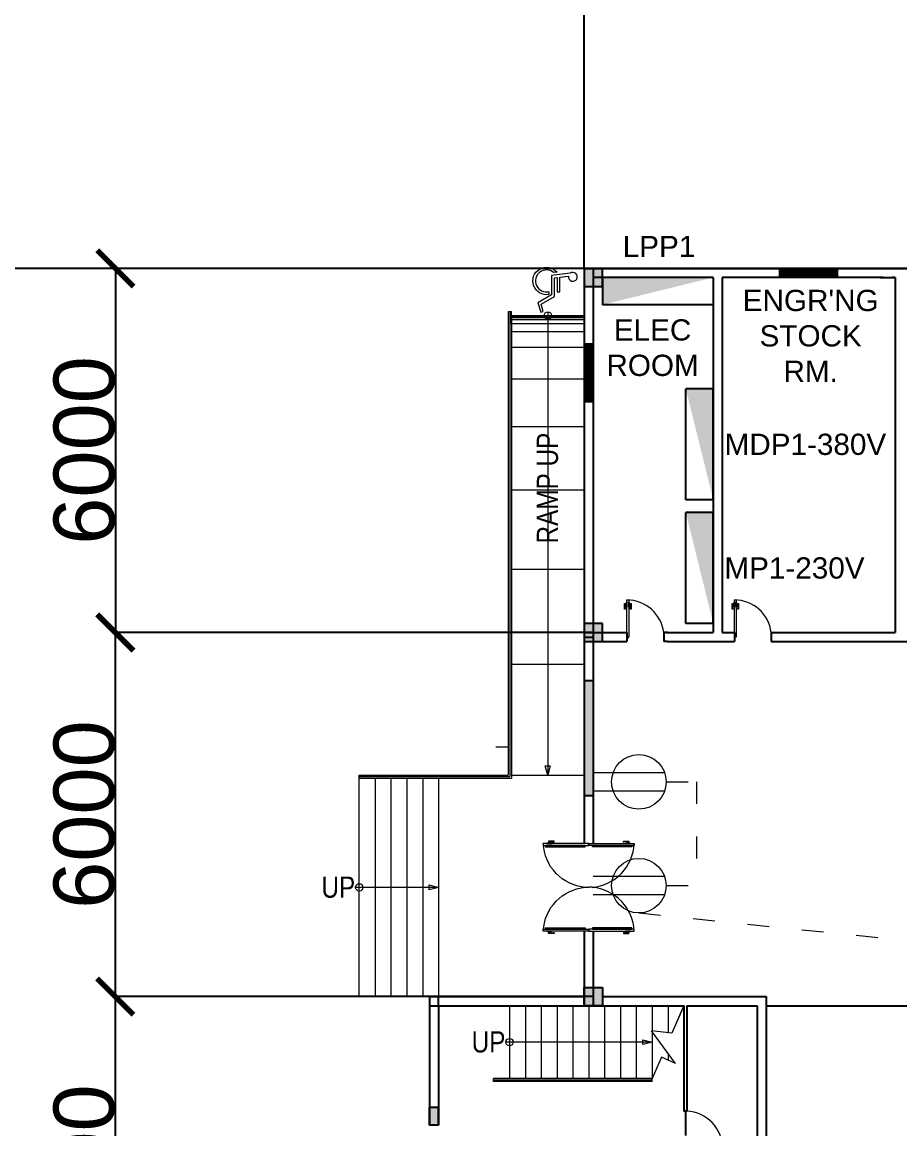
# Model space of a CAD drawing. Header units: millimetres. Extents: x 3339 to 2017737, y 4955 to 2748989.
# Drawn here: x 1126965 to 1141424, y 1294329 to 1312567 of the extents above; entities that cross this region are included whole.
import ezdxf

# ---------------------------------------------------------------- set-up
doc = ezdxf.new("R2010")
doc.units = ezdxf.units.MM
doc.header["$LTSCALE"] = 30
doc.linetypes.add('ACAD_ISO03W100', pattern=[30, 12, -18])
for name, color, linetype, lineweight in [('A-DETL-GENF', 92, 'Continuous', 13), ('A-DOOR', 31, 'Continuous', 13), ('outlet', 3, 'Continuous', 13), ('power lines', 3, 'ACAD_ISO03W100', 13), ('STAIR', 1, 'Continuous', 5), ('T-WAL', 4, 'Continuous', 5)]:
    doc.layers.add(name, color=color, linetype=linetype, lineweight=lineweight)
for name, color, linetype in [('DIM LINES', 7, 'Continuous'), ('TEXT', 7, 'Continuous'), ('window', 92, 'Continuous')]:
    doc.layers.add(name, color=color, linetype=linetype)
doc.styles.add('Arial Narrow', font='ARIALN.TTF', dxfattribs={"height": 200})
doc.styles.get("Standard").update_dxf_attribs({"font": 'arial.ttf'})
doc.dimstyles.new('GREEN', dxfattribs={"dimtxt": 1000, "dimasz": 600, "dimexe": 0.18, "dimexo": 0.0625, "dimgap": 0.09, "dimtad": 2, "dimdec": 0, "dimzin": 0, "dimdsep": 46, "dimtxsty": 'Standard', "dimblk": 'ARCHTICK', "dimcen": 0.09, "dimclrd": 3, "dimclre": 3, "dimclrt": 2, "dimadec": 0, "dimazin": 0, "dimtfac": 1, "dimtdec": 0, "dimtofl": 0, "dimtmove": 0, "dimatfit": 3, "dimfxl": 1, "dimtolj": 1, "dimtzin": 0, "dimarcsym": 0})

# ---------------------------------------------------------------- blocks, each defined once
blk = doc.blocks.new('_ArchTick')
at = {"color": 0, "linetype": 'ByBlock', "const_width": 0.15}
blk.add_lwpolyline([(-0.5, -0.5), (0.5, 0.5)], dxfattribs=at)
blk = doc.blocks.new('*D547')
at = {"layer": 'Defpoints', "color": 0, "transparency": 16777216}
for p in [(1119514, 1308509), (1136224, 1308509), (1136224, 1238709)]:
    blk.add_point(p, dxfattribs=at)
at = {"layer": 'DIM LINES', "color": 3, "linetype": 'ByBlock', "lineweight": -2, "transparency": 16777216}
for p, q in [((1136224, 1308509), (1119514, 1308509)), ((1119514, 1238709), (1119514, 1308509)), ((1136224, 1238709), (1119514, 1238709))]:
    blk.add_line(p, q, dxfattribs=at)
at = {"layer": 'DIM LINES', "color": 3, "lineweight": -2, "transparency": 16777216, "xscale": 600, "yscale": 600, "zscale": 600}
for p, rotation in [((1119514, 1308509), 90), ((1119514, 1238709), 270)]:
    blk.add_blockref('_ArchTick', p, dxfattribs=dict(at, rotation=rotation))
at = {"layer": 'DIM LINES', "color": 2, "transparency": 16777216, "insert": (1119004, 1273609), "char_height": 1000, "attachment_point": 5, "rotation": 90}
blk.add_mtext('\\A1;69800', dxfattribs=at)
blk = doc.blocks.new('*D840')
at = {"layer": 'Defpoints', "color": 0, "transparency": 16777216}
for p in [(1226224, 1324539), (1136224, 1308509), (1226224, 1301709)]:
    blk.add_point(p, dxfattribs=at)
at = {"layer": 'DIM LINES', "color": 3, "linetype": 'ByBlock', "lineweight": -2, "transparency": 16777216}
for p, q in [((1136224, 1308509), (1136224, 1324539)), ((1136224, 1324539), (1226224, 1324539)), ((1226224, 1301709), (1226224, 1324539))]:
    blk.add_line(p, q, dxfattribs=at)
at = {"layer": 'DIM LINES', "color": 3, "lineweight": -2, "transparency": 16777216, "xscale": 600, "yscale": 600, "zscale": 600, "rotation": 180}
blk.add_blockref('_ArchTick', (1136224, 1324539), dxfattribs=at)
at = {"layer": 'DIM LINES', "color": 3, "lineweight": -2, "transparency": 16777216, "xscale": 600, "yscale": 600, "zscale": 600}
blk.add_blockref('_ArchTick', (1226224, 1324539), dxfattribs=at)
at = {"layer": 'DIM LINES', "color": 2, "transparency": 16777216, "insert": (1181224, 1325050), "char_height": 1000, "attachment_point": 5}
blk.add_mtext('\\A1;90000', dxfattribs=at)
blk = doc.blocks.new('*D841')
at = {"layer": 'Defpoints', "color": 0, "transparency": 16777216}
for p in [(1180224, 1319497), (1136224, 1308509), (1180224, 1289653)]:
    blk.add_point(p, dxfattribs=at)
at = {"layer": 'DIM LINES', "color": 3, "linetype": 'ByBlock', "lineweight": -2, "transparency": 16777216}
for p, q in [((1136224, 1308509), (1136224, 1319497)), ((1136224, 1319497), (1180224, 1319497)), ((1180224, 1289654), (1180224, 1319497))]:
    blk.add_line(p, q, dxfattribs=at)
at = {"layer": 'DIM LINES', "color": 3, "lineweight": -2, "transparency": 16777216, "xscale": 600, "yscale": 600, "zscale": 600, "rotation": 180}
blk.add_blockref('_ArchTick', (1136224, 1319497), dxfattribs=at)
at = {"layer": 'DIM LINES', "color": 3, "lineweight": -2, "transparency": 16777216, "xscale": 600, "yscale": 600, "zscale": 600}
blk.add_blockref('_ArchTick', (1180224, 1319497), dxfattribs=at)
at = {"layer": 'DIM LINES', "color": 2, "transparency": 16777216, "insert": (1158224, 1320008), "char_height": 1000, "attachment_point": 5}
blk.add_mtext('\\A1;44000', dxfattribs=at)
blk = doc.blocks.new('*D550')
at = {"layer": 'Defpoints', "color": 0, "transparency": 16777216}
for p in [(1142224, 1316216), (1136224, 1308509), (1142224, 1308509)]:
    blk.add_point(p, dxfattribs=at)
at = {"layer": 'DIM LINES', "color": 3, "linetype": 'ByBlock', "lineweight": -2, "transparency": 16777216}
for p, q in [((1136224, 1308509), (1136224, 1316216)), ((1136224, 1316216), (1142224, 1316216)), ((1142224, 1308509), (1142224, 1316216))]:
    blk.add_line(p, q, dxfattribs=at)
at = {"layer": 'DIM LINES', "color": 3, "lineweight": -2, "transparency": 16777216, "xscale": 600, "yscale": 600, "zscale": 600, "rotation": 180}
blk.add_blockref('_ArchTick', (1136224, 1316216), dxfattribs=at)
at = {"layer": 'DIM LINES', "color": 3, "lineweight": -2, "transparency": 16777216, "xscale": 600, "yscale": 600, "zscale": 600}
blk.add_blockref('_ArchTick', (1142224, 1316216), dxfattribs=at)
at = {"layer": 'DIM LINES', "color": 2, "transparency": 16777216, "insert": (1139224, 1316727), "char_height": 1000, "attachment_point": 5}
blk.add_mtext('\\A1;6000', dxfattribs=at)
blk = doc.blocks.new('*D847')
at = {"layer": 'Defpoints', "color": 0, "transparency": 16777216}
for p in [(1124212, 1308509), (1136224, 1308509), (1136224, 1284709)]:
    blk.add_point(p, dxfattribs=at)
at = {"layer": 'DIM LINES', "color": 3, "linetype": 'ByBlock', "lineweight": -2, "transparency": 16777216}
for p, q in [((1136224, 1308509), (1124212, 1308509)), ((1124212, 1284709), (1124212, 1308509)), ((1136224, 1284709), (1124212, 1284709))]:
    blk.add_line(p, q, dxfattribs=at)
at = {"layer": 'DIM LINES', "color": 3, "lineweight": -2, "transparency": 16777216, "xscale": 600, "yscale": 600, "zscale": 600}
for p, rotation in [((1124212, 1308509), 90), ((1124212, 1284709), 270)]:
    blk.add_blockref('_ArchTick', p, dxfattribs=dict(at, rotation=rotation))
at = {"layer": 'DIM LINES', "color": 2, "transparency": 16777216, "insert": (1123701, 1296609), "char_height": 1000, "attachment_point": 5, "rotation": 90}
blk.add_mtext('\\A1;23800', dxfattribs=at)
blk = doc.blocks.new('*D587')
at = {"layer": 'Defpoints', "color": 0, "transparency": 16777216}
for p in [(1136224, 1308509), (1128501, 1302509), (1136224, 1302509)]:
    blk.add_point(p, dxfattribs=at)
at = {"layer": 'DIM LINES', "color": 3, "linetype": 'ByBlock', "lineweight": -2, "transparency": 16777216}
for p, q in [((1136224, 1308509), (1128500, 1308509)), ((1128501, 1308509), (1128501, 1302509)), ((1136224, 1302509), (1128500, 1302509))]:
    blk.add_line(p, q, dxfattribs=at)
at = {"layer": 'DIM LINES', "color": 3, "lineweight": -2, "transparency": 16777216, "xscale": 600, "yscale": 600, "zscale": 600}
for p, rotation in [((1128501, 1308509), 90), ((1128501, 1302509), 270)]:
    blk.add_blockref('_ArchTick', p, dxfattribs=dict(at, rotation=rotation))
at = {"layer": 'DIM LINES', "color": 2, "transparency": 16777216, "insert": (1127990, 1305509), "char_height": 1000, "attachment_point": 5, "rotation": 90}
blk.add_mtext('\\A1;6000', dxfattribs=at)
blk = doc.blocks.new('*D588')
at = {"layer": 'Defpoints', "color": 0, "transparency": 16777216}
for p in [(1136374, 1302509), (1128500, 1296509), (1136374, 1296509)]:
    blk.add_point(p, dxfattribs=at)
at = {"layer": 'DIM LINES', "color": 3, "linetype": 'ByBlock', "lineweight": -2, "transparency": 16777216}
for p, q in [((1136374, 1302509), (1128500, 1302509)), ((1128500, 1302509), (1128500, 1296509)), ((1136374, 1296509), (1128500, 1296509))]:
    blk.add_line(p, q, dxfattribs=at)
at = {"layer": 'DIM LINES', "color": 3, "lineweight": -2, "transparency": 16777216, "xscale": 600, "yscale": 600, "zscale": 600}
for p, rotation in [((1128500, 1302509), 90), ((1128500, 1296509), 270)]:
    blk.add_blockref('_ArchTick', p, dxfattribs=dict(at, rotation=rotation))
at = {"layer": 'DIM LINES', "color": 2, "transparency": 16777216, "insert": (1127989, 1299509), "char_height": 1000, "attachment_point": 5, "rotation": 90}
blk.add_mtext('\\A1;6000', dxfattribs=at)
blk = doc.blocks.new('*D589')
at = {"layer": 'Defpoints', "color": 0, "transparency": 16777216}
for p in [(1136374, 1296509), (1128500, 1290509), (1136374, 1290509)]:
    blk.add_point(p, dxfattribs=at)
at = {"layer": 'DIM LINES', "color": 3, "linetype": 'ByBlock', "lineweight": -2, "transparency": 16777216}
for p, q in [((1136374, 1296509), (1128500, 1296509)), ((1128500, 1296509), (1128500, 1290509)), ((1136374, 1290509), (1128500, 1290509))]:
    blk.add_line(p, q, dxfattribs=at)
at = {"layer": 'DIM LINES', "color": 3, "lineweight": -2, "transparency": 16777216, "xscale": 600, "yscale": 600, "zscale": 600}
for p, rotation in [((1128500, 1296509), 90), ((1128500, 1290509), 270)]:
    blk.add_blockref('_ArchTick', p, dxfattribs=dict(at, rotation=rotation))
at = {"layer": 'DIM LINES', "color": 2, "transparency": 16777216, "insert": (1127989, 1293509), "char_height": 1000, "attachment_point": 5, "rotation": 90}
blk.add_mtext('\\A1;6000', dxfattribs=at)
blk = doc.blocks.new('poste w line 2')
h = blk.add_hatch(color=2)
h.dxf.hatch_style = 1
h.paths.add_polyline_path([(1353, 47318), (1053, 47318), (1053, 47018), (1353, 47018)])
at = {"color": 0}
for p, q in [((1053, 47168), (1053, 47318)), ((1053, 47318), (1353, 47318)), ((1353, 47318), (1353, 47018)), ((1053, 47018), (1053, 47168)), ((1353, 47018), (1053, 47018))]:
    blk.add_line(p, q, dxfattribs=at)
blk = doc.blocks.new('slash')
at = {"layer": 'STAIR'}
for p, q in [((2543, 11669), (2695, 12018)), ((2309, 11772), (2708, 11231)), ((2173, 10818), (2370, 11270))]:
    blk.add_line(p, q, dxfattribs=at)
for points in [[(2309, 11772), (2543, 11669)], [(2370, 11270), (2708, 11231)]]:
    blk.add_lwpolyline(points, dxfattribs=at)
blk = doc.blocks.new('double door no base 0.5')
at = {"color": 0}
for p, q in [((62065, 59903), (62095, 59903)), ((63478, 59903), (63508, 59903))]:
    blk.add_line(p, q, dxfattribs=at)
at = {"layer": 'A-DETL-GENF'}
for p, q in [((62095, 59843), (62095, 59193)), ((62118, 59843), (62095, 59843)), ((62118, 59193), (62118, 59843)), ((63456, 59193), (63456, 59843)), ((63456, 59843), (63478, 59843)), ((63478, 59843), (63478, 59193)), ((62036, 59324), (62027, 59332)), ((62027, 59332), (62027, 59271)), ((62042, 59332), (62027, 59332)), ((62036, 59271), (62036, 59324)), ((62036, 59324), (62042, 59324)), ((62042, 59324), (62042, 59332)), ((62065, 59299), (62061, 59294)), ((62061, 59294), (62061, 59218)), ((62065, 59214), (62065, 59299)), ((63508, 59214), (63508, 59299)), ((63508, 59299), (63513, 59294)), ((63513, 59294), (63513, 59218)), ((63532, 59324), (63532, 59332)), ((63532, 59332), (63546, 59332)), ((63538, 59324), (63532, 59324)), ((63538, 59324), (63546, 59332)), ((63538, 59271), (63538, 59324)), ((63546, 59332), (63546, 59271)), ((62027, 59271), (62036, 59271)), ((62037, 59271), (62027, 59271)), ((62027, 59271), (62027, 59242)), ((62027, 59242), (62037, 59242)), ((62037, 59242), (62037, 59271)), ((62037, 59268), (62037, 59244)), ((62061, 59268), (62037, 59268)), ((62037, 59244), (62061, 59244)), ((62061, 59244), (62061, 59268)), ((62061, 59218), (62065, 59214)), ((62095, 59193), (62118, 59193)), ((63478, 59193), (63456, 59193)), ((63513, 59218), (63508, 59214)), ((63513, 59244), (63513, 59268)), ((63513, 59268), (63537, 59268)), ((63537, 59244), (63513, 59244)), ((63537, 59271), (63546, 59271)), ((63537, 59242), (63537, 59271)), ((63537, 59268), (63537, 59244)), ((63546, 59242), (63537, 59242)), ((63546, 59271), (63538, 59271)), ((63546, 59271), (63546, 59242))]:
    blk.add_line(p, q, dxfattribs=at)
at = {"layer": 'A-DOOR', "lineweight": 18}
for p, q in [((62065, 59903), (62065, 59153)), ((62065, 59903), (62095, 59903)), ((62095, 59153), (62095, 59903)), ((63478, 59153), (63478, 59903)), ((63508, 59903), (63478, 59903)), ((63508, 59903), (63508, 59153)), ((62065, 59153), (62095, 59153)), ((63508, 59153), (63478, 59153))]:
    blk.add_line(p, q, dxfattribs=at)
at = {"layer": 'A-DOOR'}
blk.add_line((62787, 59847), (62787, 59903), dxfattribs=at)
for centre, start, end in [((62030, 59913), 272.6963, 355.0387), ((63544, 59913), 184.9613, 267.3037)]:
    blk.add_arc(centre, 760, start, end, dxfattribs=at)

msp = doc.modelspace()

# ---------------------------------------------------------------- hatches: boundary and pattern name
h = msp.add_hatch(color=2)
h.dxf.hatch_style = 1
h.paths.add_polyline_path([(1136524.279, 1308509.357), (1136224.279, 1308509.357), (1136224.279, 1308209.357), (1136524.279, 1308209.357)])
at = {"true_color": 0xf8d731}
h = msp.add_hatch(color=40, dxfattribs=at)
h.dxf.hatch_style = 1
h.paths.add_polyline_path([(1136524.279, 1308359.357), (1136524.279, 1307909.357), (1138349.279, 1308359.357)])
h = msp.add_hatch(color=40, dxfattribs=at)
h.dxf.hatch_style = 1
h.paths.add_polyline_path([(1138349.279, 1306521.938), (1137899.279, 1306521.938), (1138349.279, 1304696.938)])
h = msp.add_hatch(color=40, dxfattribs=at)
h.dxf.hatch_style = 1
h.paths.add_polyline_path([(1138349.279, 1304484.357), (1137899.279, 1304484.357), (1138349.279, 1302659.357)])
h = msp.add_hatch(color=2)
h.dxf.hatch_style = 1
h.paths.add_polyline_path([(1136524.279, 1302659.357), (1136224.279, 1302659.357), (1136224.279, 1302359.357), (1136524.279, 1302359.357)])
at = {"layer": 'window'}
h = msp.add_hatch(dxfattribs=at)
h.set_pattern_fill('ANSI31', color=256)
h.set_pattern_definition([(45, (1135370.78853, 1237541.24652), (-0.08838834765, 0.08838834765), [])])
h.paths.add_polyline_path([(1140399.279, 1308509.357), (1139449.279, 1308509.357), (1139449.279, 1308359.357), (1140399.279, 1308359.357)])
h = msp.add_hatch(dxfattribs=at)
h.set_pattern_fill('ANSI31', color=256, angle=90)
h.set_pattern_definition([(135, (1207192.39023, 1302230.86665), (-0.08838834765, -0.08838834765), [])])
h.paths.add_polyline_path([(1136224.279, 1307259.357), (1136224.279, 1306309.357), (1136374.279, 1306309.357), (1136374.279, 1307259.357)])
h = msp.add_hatch(color=256, dxfattribs=at)
h.dxf.hatch_style = 1
h.paths.add_polyline_path([(1136372.659, 1301720.107), (1136224.279, 1301720.107), (1136224.279, 1299820.107), (1136372.659, 1299820.107)])
h = msp.add_hatch(color=256, dxfattribs=at)
h.dxf.hatch_style = 1
h.paths.add_polyline_path([(1133824.279, 1247889.357), (1133674.279, 1247889.357), (1133674.279, 1247589.357), (1133824.279, 1247589.357)])
h.paths.add_polyline_path([(1133824.279, 1294689.357), (1133674.279, 1294689.357), (1133674.279, 1294389.357), (1133824.279, 1294389.357)])

# ---------------------------------------------------------------- linework, layer by layer
for p, q in [((1148224.279, 1308509.357), (1136224.279, 1308509.357)), ((1136224.279, 1308509.357), (1136224.279, 1299030.857)), ((1136374.279, 1308509.357), (1136374.279, 1299030.857)), ((1138149.279, 1308359.357), (1136374.279, 1308359.357)), ((1138349.279, 1308359.357), (1136524.279, 1308359.357)), ((1136524.279, 1308359.357), (1136524.279, 1307909.357)), ((1138349.279, 1308359.357), (1138299.279, 1308359.357)), ((1138349.279, 1308359.357), (1138349.279, 1307909.357)), ((1141099.279, 1308359.357), (1138499.279, 1308359.357)), ((1141149.279, 1308359.357), (1141099.279, 1308359.357)), ((1141099.279, 1308359.357), (1141349.279, 1308359.357)), ((1141349.279, 1308359.357), (1141299.279, 1308359.357)), ((1141349.279, 1308359.357), (1141349.279, 1302509.357)), ((1138349.279, 1307909.357), (1136524.279, 1307909.357)), ((1137899.279, 1304696.938), (1137899.279, 1306521.938)), ((1138349.279, 1306521.938), (1137899.279, 1306521.938)), ((1138349.279, 1304696.938), (1138349.279, 1306521.938)), ((1138349.279, 1304696.938), (1137899.279, 1304696.938)), ((1137899.279, 1302659.357), (1137899.279, 1304484.357)), ((1138349.279, 1304484.357), (1137899.279, 1304484.357)), ((1138349.279, 1302659.357), (1138349.279, 1304484.357)), ((1138349.279, 1302659.357), (1137899.279, 1302659.357)), ((1137595.529, 1302509.357), (1137533.905, 1302509.357)), ((1137533.905, 1302509.357), (1137533.905, 1302359.357)), ((1139305.155, 1302509.357), (1139305.155, 1302359.357)), ((1137595.529, 1302359.357), (1137533.905, 1302359.357)), ((1136224.279, 1297587.857), (1136224.279, 1296359.357)), ((1136374.279, 1297587.857), (1136374.279, 1296359.357)), ((1133824.279, 1296509.357), (1133674.279, 1296509.357)), ((1133674.279, 1296509.357), (1133674.279, 1296359.357)), ((1133824.279, 1296359.357), (1133824.279, 1296509.357)), ((1133674.279, 1296359.357), (1133824.279, 1296359.357)), ((1134732.613, 1296359.357), (1137865.946, 1296359.357)), ((1139224.279, 1296359.357), (1148224.279, 1296359.357))]:
    msp.add_line(p, q)
at = {"color": 0}
for p, q in [((1136224.279, 1308509.357), (1148474.279, 1308509.357)), ((1136224.279, 1308509.357), (1136224.279, 1302509.357)), ((1136224.279, 1308509.357), (1136224.279, 1299030.857)), ((1136224.279, 1308509.357), (1136224.279, 1308209.357)), ((1136224.279, 1308509.357), (1141024.279, 1308509.357)), ((1136224.279, 1308509.357), (1146224.279, 1308509.357)), ((1136224.279, 1308509.357), (1138224.279, 1308509.357)), ((1136224.279, 1308509.357), (1142224.279, 1308509.357)), ((1136224.279, 1308509.357), (1136224.279, 1299030.857)), ((1136224.279, 1308509.357), (1139224.279, 1308509.357)), ((1138349.279, 1308359.357), (1138349.279, 1302509.357)), ((1138499.279, 1308359.357), (1138499.279, 1302509.357)), ((1136224.279, 1308209.357), (1136374.279, 1308209.357)), ((1136224.279, 1302509.357), (1136928.029, 1302509.357)), ((1136224.279, 1302509.357), (1136224.279, 1299030.857)), ((1136224.279, 1302434.357), (1136374.279, 1302434.357)), ((1136374.279, 1302509.357), (1136374.279, 1302359.357)), ((1136928.029, 1302509.357), (1136928.029, 1302359.357)), ((1136928.029, 1302509.357), (1136928.029, 1302359.357)), ((1136928.029, 1302509.357), (1136928.029, 1302359.357)), ((1136928.029, 1302434.357), (1136958.029, 1302434.357)), ((1137567.029, 1302509.357), (1138349.279, 1302509.357)), ((1138299.279, 1302509.357), (1138349.279, 1302509.357)), ((1138499.279, 1302509.357), (1138699.279, 1302509.357)), ((1138699.279, 1302509.357), (1138699.279, 1302359.357)), ((1139305.155, 1302509.357), (1141349.279, 1302509.357)), ((1141099.279, 1302509.357), (1141149.279, 1302509.357)), ((1141299.279, 1302509.357), (1141349.279, 1302509.357)), ((1136224.279, 1302359.357), (1136928.029, 1302359.357)), ((1137595.529, 1302359.357), (1138699.279, 1302359.357)), ((1139305.155, 1302359.357), (1144556.779, 1302359.357)), ((1136224.279, 1297587.857), (1136224.279, 1296359.357)), ((1136224.279, 1297587.857), (1136224.279, 1296509.357)), ((1136224.279, 1297587.857), (1136224.279, 1296509.357)), ((1133674.279, 1296509.357), (1136224.279, 1296509.357)), ((1133674.279, 1296509.357), (1133674.279, 1294389.357)), ((1136224.279, 1296359.357), (1136224.279, 1296509.357)), ((1136224.279, 1296509.357), (1136224.279, 1296359.357)), ((1136224.279, 1296509.357), (1136224.279, 1296359.357)), ((1136524.279, 1296509.357), (1139224.279, 1296509.357)), ((1139224.279, 1296509.357), (1139224.279, 1293909.357)), ((1133824.279, 1296359.357), (1136224.279, 1296359.357)), ((1133824.279, 1296359.357), (1133824.279, 1294389.357)), ((1136224.279, 1296359.357), (1137865.946, 1296359.357)), ((1136524.279, 1296359.357), (1137865.946, 1296359.357)), ((1137865.946, 1296359.357), (1137865.946, 1294619.345)), ((1137915.946, 1296359.357), (1139074.279, 1296359.357)), ((1137915.946, 1296359.357), (1139074.279, 1296359.357)), ((1137915.946, 1296359.357), (1137915.946, 1294619.345)), ((1139074.279, 1296359.357), (1139074.279, 1293909.357)), ((1139224.279, 1296359.357), (1139224.279, 1293759.357)), ((1137915.946, 1294619.345), (1137865.946, 1294619.345)), ((1137890.946, 1294619.345), (1137890.946, 1294219.345))]:
    msp.add_line(p, q, dxfattribs=at)
for points in [[(1136524.279, 1308509.357), (1136224.279, 1308509.357), (1136224.279, 1308209.357), (1136524.279, 1308209.357), (1136524.279, 1308509.357)], [(1136524.279, 1302659.357), (1136224.279, 1302659.357), (1136224.279, 1302359.357), (1136524.279, 1302359.357), (1136524.279, 1302659.357)]]:
    msp.add_lwpolyline(points, close=True)
at = {"layer": 'A-DETL-GENF'}
for p, q in [((1136889.929, 1302955.57), (1136889.929, 1302984.145)), ((1136889.929, 1302984.145), (1136899.454, 1302984.145)), ((1136889.929, 1302893.765), (1136889.929, 1302955.57)), ((1136889.929, 1302955.57), (1136898.515, 1302955.57)), ((1136899.454, 1302955.57), (1136889.929, 1302955.57)), ((1136898.515, 1302955.57), (1136898.515, 1302902.655)), ((1136899.454, 1302984.145), (1136899.454, 1302955.57)), ((1136899.454, 1302957.951), (1136899.454, 1302981.764)), ((1136899.454, 1302981.764), (1136923.267, 1302981.764)), ((1136923.267, 1302957.951), (1136899.454, 1302957.951)), ((1136923.267, 1303007.957), (1136928.029, 1303012.72)), ((1136923.267, 1302931.757), (1136923.267, 1303007.957)), ((1136923.267, 1302981.764), (1136923.267, 1302957.951)), ((1136928.029, 1302926.995), (1136923.267, 1302931.757)), ((1136928.029, 1303012.72), (1136928.029, 1302926.995)), ((1136958.029, 1303012.72), (1136962.792, 1303007.957)), ((1136958.029, 1302926.995), (1136958.029, 1303012.72)), ((1136962.792, 1302931.757), (1136958.029, 1302926.995)), ((1136962.792, 1303007.957), (1136962.792, 1302931.757)), ((1136962.792, 1302957.951), (1136962.792, 1302981.764)), ((1136962.792, 1302981.764), (1136986.604, 1302981.764)), ((1136986.604, 1302957.951), (1136962.792, 1302957.951)), ((1136986.604, 1302955.57), (1136986.604, 1302984.145)), ((1136986.604, 1302984.145), (1136996.129, 1302984.145)), ((1136986.604, 1302981.764), (1136986.604, 1302957.951)), ((1136996.129, 1302955.57), (1136986.604, 1302955.57)), ((1136987.544, 1302902.655), (1136987.544, 1302955.57)), ((1136987.544, 1302955.57), (1136996.129, 1302955.57)), ((1136996.129, 1302984.145), (1136996.129, 1302955.57)), ((1136996.129, 1302955.57), (1136996.129, 1302893.765)), ((1138661.179, 1302955.57), (1138661.179, 1302984.145)), ((1138661.179, 1302984.145), (1138670.704, 1302984.145)), ((1138661.179, 1302893.765), (1138661.179, 1302955.57)), ((1138661.179, 1302955.57), (1138669.765, 1302955.57)), ((1138670.704, 1302955.57), (1138661.179, 1302955.57)), ((1138669.765, 1302955.57), (1138669.765, 1302902.655)), ((1138670.704, 1302984.145), (1138670.704, 1302955.57)), ((1138670.704, 1302957.951), (1138670.704, 1302981.764)), ((1138670.704, 1302981.764), (1138694.517, 1302981.764)), ((1138694.517, 1302957.951), (1138670.704, 1302957.951)), ((1138694.517, 1303007.957), (1138699.279, 1303012.72)), ((1138694.517, 1302931.757), (1138694.517, 1303007.957)), ((1138694.517, 1302981.764), (1138694.517, 1302957.951)), ((1138699.279, 1302926.995), (1138694.517, 1302931.757)), ((1138699.279, 1303012.72), (1138699.279, 1302926.995)), ((1138729.279, 1303012.72), (1138734.042, 1303007.957)), ((1138729.279, 1302926.995), (1138729.279, 1303012.72)), ((1138734.042, 1302931.757), (1138729.279, 1302926.995)), ((1138734.042, 1303007.957), (1138734.042, 1302931.757)), ((1138734.042, 1302957.951), (1138734.042, 1302981.764)), ((1138734.042, 1302981.764), (1138757.854, 1302981.764)), ((1138757.854, 1302957.951), (1138734.042, 1302957.951)), ((1138757.854, 1302955.57), (1138757.854, 1302984.145)), ((1138757.854, 1302984.145), (1138767.379, 1302984.145)), ((1138757.854, 1302981.764), (1138757.854, 1302957.951)), ((1138767.379, 1302955.57), (1138757.854, 1302955.57)), ((1138758.794, 1302902.655), (1138758.794, 1302955.57)), ((1138758.794, 1302955.57), (1138767.379, 1302955.57)), ((1138767.379, 1302984.145), (1138767.379, 1302955.57)), ((1138767.379, 1302955.57), (1138767.379, 1302893.765)), ((1136898.515, 1302902.655), (1136889.929, 1302894.07)), ((1136904.3, 1302893.765), (1136889.929, 1302893.765)), ((1136898.515, 1302902.655), (1136904.3, 1302902.655)), ((1136904.3, 1302902.655), (1136904.3, 1302893.765)), ((1136981.759, 1302893.765), (1136981.759, 1302902.655)), ((1136981.759, 1302902.655), (1136987.544, 1302902.655)), ((1136996.129, 1302893.765), (1136981.759, 1302893.765)), ((1136987.544, 1302902.655), (1136996.129, 1302894.07)), ((1138669.765, 1302902.655), (1138661.179, 1302894.07)), ((1138675.55, 1302893.765), (1138661.179, 1302893.765)), ((1138669.765, 1302902.655), (1138675.55, 1302902.655)), ((1138675.55, 1302902.655), (1138675.55, 1302893.765)), ((1138753.009, 1302893.765), (1138753.009, 1302902.655)), ((1138753.009, 1302902.655), (1138758.794, 1302902.655)), ((1138767.379, 1302893.765), (1138753.009, 1302893.765)), ((1138758.794, 1302902.655), (1138767.379, 1302894.07))]:
    msp.add_line(p, q, dxfattribs=at)
at = {"layer": 'A-DOOR', "lineweight": 18}
for p, q in [((1136928.029, 1302434.357), (1136928.029, 1303044.857)), ((1136928.029, 1303044.857), (1136958.029, 1303044.857)), ((1136958.029, 1303044.857), (1136958.029, 1302434.357)), ((1138699.279, 1302434.357), (1138699.279, 1303044.857)), ((1138699.279, 1303044.857), (1138729.279, 1303044.857)), ((1138729.279, 1303044.857), (1138729.279, 1302434.357)), ((1136928.029, 1302434.357), (1136928.029, 1302509.357)), ((1136958.029, 1302434.357), (1136928.029, 1302434.357)), ((1138699.279, 1302434.357), (1138699.279, 1302509.357)), ((1138729.279, 1302434.357), (1138699.279, 1302434.357))]:
    msp.add_line(p, q, dxfattribs=at)
at = {"layer": 'A-DOOR'}
for centre, start, end in [((1136928.029, 1302434.357), 7.05662, 90), ((1138699.279, 1302434.357), 7.05662, 90), ((1137890.946, 1294009.357), 0, 87.6530792)]:
    msp.add_arc(centre, 610.5, start, end, dxfattribs=at)
at = {"layer": 'outlet', "linetype": 'ByBlock'}
for p, q in [((1137548.543, 1300196.75), (1136374.279, 1300196.75)), ((1137548.543, 1299896.75), (1136374.279, 1299896.75)), ((1137548.543, 1298487.227), (1136374.279, 1298487.227)), ((1137548.543, 1298187.227), (1136374.279, 1298187.227))]:
    msp.add_line(p, q, dxfattribs=at)
for centre in [(1137124.279, 1300046.75), (1137124.279, 1298337.227)]:
    msp.add_circle(centre, 450, dxfattribs=at)
at = {"layer": 'power lines'}
for p, q in [((1137574.279, 1300046.75), (1138074.279, 1300046.75)), ((1138074.279, 1300046.75), (1138074.279, 1298337.227)), ((1137574.279, 1298337.227), (1138074.279, 1298337.227)), ((1137124.279, 1297887.227), (1141774.279, 1297409.357))]:
    msp.add_line(p, q, dxfattribs=at)
at = {"layer": 'STAIR'}
for p, q in [((1135024.279, 1307698.941), (1135024.279, 1307796.857)), ((1135024.279, 1307601.024), (1135024.279, 1307731.58)), ((1135024.279, 1307666.302), (1135024.279, 1307731.58)), ((1135024.279, 1307715.26), (1136224.279, 1307715.26)), ((1135024.279, 1307698.941), (1136224.279, 1307698.941)), ((1135024.279, 1307666.302), (1136224.279, 1307666.302)), ((1135024.279, 1307601.024), (1136224.279, 1307601.024)), ((1134974.279, 1300620.978), (1134770.869, 1300620.978)), ((1132518.724, 1296509.357), (1132518.724, 1300159.357)), ((1132518.724, 1300159.357), (1134974.279, 1300159.357)), ((1132518.724, 1300134.357), (1134999.279, 1300134.357)), ((1132518.724, 1300109.357), (1135024.279, 1300109.357)), ((1137865.946, 1296359.357), (1137669.285, 1295907.455)), ((1137495.453, 1295508.012), (1137343.724, 1295159.357)), ((1134732.613, 1295109.357), (1134732.613, 1295159.357)), ((1137343.724, 1295109.357), (1137343.724, 1295159.357))]:
    msp.add_line(p, q, dxfattribs=at)
at = {"layer": 'STAIR', "color": 1}
for p, q in [((1135624.279, 1307791.959), (1135624.279, 1300159.357)), ((1135624.279, 1300159.357), (1135582.314, 1300312.755)), ((1135582.314, 1300312.755), (1135663.079, 1300312.755)), ((1135663.079, 1300312.755), (1135624.279, 1300159.357)), ((1133824.279, 1298309.357), (1132458.344, 1298309.357)), ((1133670.881, 1298267.393), (1133670.881, 1298348.157)), ((1133670.881, 1298348.157), (1133824.279, 1298309.357)), ((1133824.279, 1298309.357), (1133670.881, 1298267.393)), ((1137343.724, 1295759.357), (1134933.344, 1295759.357)), ((1137190.326, 1295717.393), (1137190.326, 1295798.157)), ((1137190.326, 1295798.157), (1137343.724, 1295759.357)), ((1137343.724, 1295759.357), (1137190.326, 1295717.393))]:
    msp.add_line(p, q, dxfattribs=at)
at = {"layer": 'STAIR', "color": 244, "linetype": 'ByBlock', "true_color": 0x991b1e}
for p, q in [((1133563.168, 1297709.357), (1133563.168, 1296509.357)), ((1137865.946, 1296359.357), (1134732.613, 1296359.357)), ((1134993.724, 1296359.357), (1134993.724, 1295159.357)), ((1135254.835, 1296359.357), (1135254.835, 1295159.357)), ((1135515.946, 1296359.357), (1135515.946, 1295159.357)), ((1135777.057, 1296359.357), (1135777.057, 1295159.357)), ((1136038.168, 1296359.357), (1136038.168, 1295159.357)), ((1136299.279, 1296359.357), (1136299.279, 1295159.357)), ((1136560.39, 1296359.357), (1136560.39, 1295159.357)), ((1136821.502, 1296359.357), (1136821.502, 1295159.357)), ((1137082.613, 1296359.357), (1137082.613, 1295159.357)), ((1137343.724, 1296359.357), (1137343.724, 1295944.657)), ((1137604.835, 1296359.357), (1137604.835, 1295914.82)), ((1137343.724, 1295928.904), (1137343.724, 1295159.357)), ((1137604.835, 1295575.602), (1137604.835, 1295460.41)), ((1137343.724, 1295159.357), (1134732.613, 1295159.357)), ((1137343.724, 1295134.357), (1134732.613, 1295134.357)), ((1137343.724, 1295109.357), (1134732.613, 1295109.357))]:
    msp.add_line(p, q, dxfattribs=at)
at = {"layer": 'STAIR', "color": 0, "linetype": 'ByBlock'}
for points in [[(1135777.285, 1308447.452), (1135720.732, 1308440.607, 1.607748101), (1135642.781, 1308124.771), (1135642.781, 1308078.895, -1.729757262)], [(1135732.828, 1308351.367), (1135777.851, 1308356.817), (1135777.851, 1308123.588), (1135822.874, 1308123.588), (1135822.874, 1308362.267), (1135965.815, 1308379.569, 4.985504912), (1135993.855, 1308428.315), (1135687.804, 1308391.269), (1135687.804, 1308072.89), (1135459.377, 1307943.002), (1135507.074, 1307787.88), (1135550.109, 1307801.112), (1135513.026, 1307921.715), (1135732.828, 1308046.699)]]:
    msp.add_lwpolyline(points, format="xyb", close=True, dxfattribs=at)
at = {"layer": 'STAIR', "color": 1}
for centre in [(1135624.279, 1307731.58), (1132518.724, 1298309.357), (1134993.724, 1295759.357)]:
    msp.add_circle(centre, 60.379, dxfattribs=at)
at = {"layer": 'T-WAL', "color": 244, "linetype": 'ByBlock', "true_color": 0x991b1e}
for p, q in [((1134974.279, 1307796.857), (1134974.279, 1300159.357)), ((1134974.279, 1307796.857), (1135024.279, 1307796.857)), ((1134999.279, 1307796.857), (1134999.279, 1300134.357)), ((1135024.279, 1307731.58), (1135024.279, 1300109.357)), ((1135024.279, 1307731.58), (1136224.279, 1307731.58)), ((1135024.279, 1307470.469), (1136224.279, 1307470.469)), ((1135024.279, 1307209.357), (1136224.279, 1307209.357)), ((1135024.279, 1306687.135), (1136224.279, 1306687.135)), ((1135024.279, 1305903.802), (1136224.279, 1305903.802)), ((1135024.279, 1304859.357), (1136224.279, 1304859.357)), ((1135024.279, 1303553.802), (1136224.279, 1303553.802)), ((1135024.279, 1301987.135), (1136224.279, 1301987.135)), ((1132779.835, 1300109.357), (1132779.835, 1296509.357)), ((1133040.946, 1300109.357), (1133040.946, 1296509.357)), ((1133302.057, 1300109.357), (1133302.057, 1296509.357)), ((1133563.168, 1300109.357), (1133563.168, 1296509.357)), ((1133824.279, 1300109.357), (1133824.279, 1296509.357)), ((1135024.279, 1300159.357), (1136224.279, 1300159.357)), ((1133040.946, 1297709.357), (1133040.946, 1296509.357)), ((1133302.057, 1297709.357), (1133302.057, 1296509.357)), ((1133824.279, 1297759.357), (1133824.279, 1296509.357)), ((1133824.279, 1296509.357), (1132518.724, 1296509.357))]:
    msp.add_line(p, q, dxfattribs=at)
at = {"layer": 'window'}
for p, q in [((1139449.279, 1308359.357), (1139449.279, 1308509.357)), ((1140399.279, 1308359.357), (1140399.279, 1308509.357)), ((1136374.279, 1307259.357), (1136224.279, 1307259.357)), ((1136374.279, 1307259.357), (1136224.279, 1307259.357)), ((1136374.279, 1306309.357), (1136224.279, 1306309.357)), ((1136224.279, 1301720.107), (1136372.659, 1301720.107)), ((1136224.279, 1299820.107), (1136372.659, 1299820.107)), ((1133674.279, 1294389.357), (1133674.279, 1294689.357)), ((1133674.279, 1294689.357), (1133824.279, 1294689.357)), ((1133824.279, 1294389.357), (1133824.279, 1294689.357)), ((1133824.279, 1294389.357), (1133674.279, 1294389.357))]:
    msp.add_line(p, q, dxfattribs=at)

# ---------------------------------------------------------------- block references
at = {"color": 0, "xscale": -1, "rotation": 270.0004165749342}
msp.add_blockref('double door no base 0.5', (1076396.508, 1235522.151), dxfattribs=at)
at = {"color": 0, "rotation": 89.99958342506585}
msp.add_blockref('double door no base 0.5', (1196202.05, 1235522.151), dxfattribs=at)
at = {"color": 0}
msp.add_blockref('poste w line 2', (1135170.789, 1249341.247), dxfattribs=at)
at = {"layer": 'STAIR', "color": 0, "rotation": 179.9999999999972}
msp.add_blockref('slash', (1140038.881, 1307177.468), dxfattribs=at)

# ---------------------------------------------------------------- texts
at = {"layer": 'STAIR', "color": 1, "insert": (1135443.304, 1303975.658), "char_height": 350, "attachment_point": 1, "rotation": 90, "style": 'Arial Narrow'}
msp.add_mtext_dynamic_manual_height_columns('RAMP UP', width=2734.67667, gutter_width=1011.132, heights=[253.4], dxfattribs=at)
at = {"layer": 'STAIR', "color": 1, "char_height": 350, "attachment_point": 1, "style": 'Arial Narrow'}
for insert in [(1131894.867, 1298487.819), (1134369.867, 1295937.819)]:
    msp.add_mtext_dynamic_manual_height_columns('UP', width=800.09192, gutter_width=1, heights=[136.329], dxfattribs=dict(at, insert=insert))
at = {"layer": 'TEXT', "color": 40, "true_color": 0xf8d731, "char_height": 350, "attachment_point": 1}
for s, width, insert in [('\\pxqc;LPP1', 837.91337, (1137037.85, 1309045.194)), ('\\pxqc;MDP1-380V', 2594.30328, (1138571.055, 1305785.154)), ('\\pxqc;MP1-230V', 2234.38746, (1138571.055, 1303747.574))]:
    msp.add_mtext_dynamic_manual_height_columns(s, width=width, gutter_width=0, heights=[0], dxfattribs=dict(at, insert=insert))
at = {"layer": 'TEXT', "char_height": 350, "attachment_point": 1}
for s, width, heights, insert in [("\\pxqc;ENGR'NG\\PSTOCK\\PRM.", 2302.67066, [1780.111], (1138803.743, 1308156.226)), ('\\pxqc;ELEC\\PROOM', 1750.13195, [1455.291], (1136475.606, 1307670.137))]:
    msp.add_mtext_dynamic_manual_height_columns(s, width=width, gutter_width=0, heights=heights, dxfattribs=dict(at, insert=insert))

# ---------------------------------------------------------------- dimensions: what is measured, and where the dimension line sits
at = {"layer": 'DIM LINES', "color": 0}
for base, p2, picture, middle in [((1226224.279, 1324539.298), (1226224.279, 1301709.357), '*D840', (1181224.279, 1325049.961)), ((1180224.279, 1319496.948), (1180224.279, 1289653.482), '*D841', (1158224.279, 1320007.611)), ((1142224.279, 1316215.99), (1142224.279, 1308509.357), '*D550', (1139224.279, 1316726.652))]:
    dim = msp.add_linear_dim(base=base, p1=(1136224.279, 1308509.357), p2=p2, dimstyle='GREEN', dxfattribs=at)
    dim.commit()
    dim.dimension.update_dxf_attribs({"geometry": picture, "text_midpoint": middle})
for base, p1, p2, picture, middle in [((1119514.249, 1308509.357), (1136224.279, 1238709.357), (1136224.279, 1308509.357), '*D547', (1119003.586, 1273609.357)), ((1124211.905, 1308509.357), (1136224.279, 1284709.357), (1136224.279, 1308509.357), '*D847', (1123700.901, 1296609.357)), ((1128500.535, 1302509.357), (1136224.279, 1308509.357), (1136224.279, 1302509.357), '*D587', (1127989.872, 1305509.357)), ((1128499.975, 1296509.357), (1136374.279, 1302509.357), (1136374.279, 1296509.357), '*D588', (1127989.312, 1299509.357)), ((1128500.155, 1290509.357), (1136374.279, 1296509.357), (1136374.279, 1290509.357), '*D589', (1127989.492, 1293509.357))]:
    dim = msp.add_linear_dim(base=base, p1=p1, p2=p2, angle=90, dimstyle='GREEN', dxfattribs=at)
    dim.commit()
    dim.dimension.update_dxf_attribs({"geometry": picture, "text_midpoint": middle})

doc.saveas('drawing.dxf')
